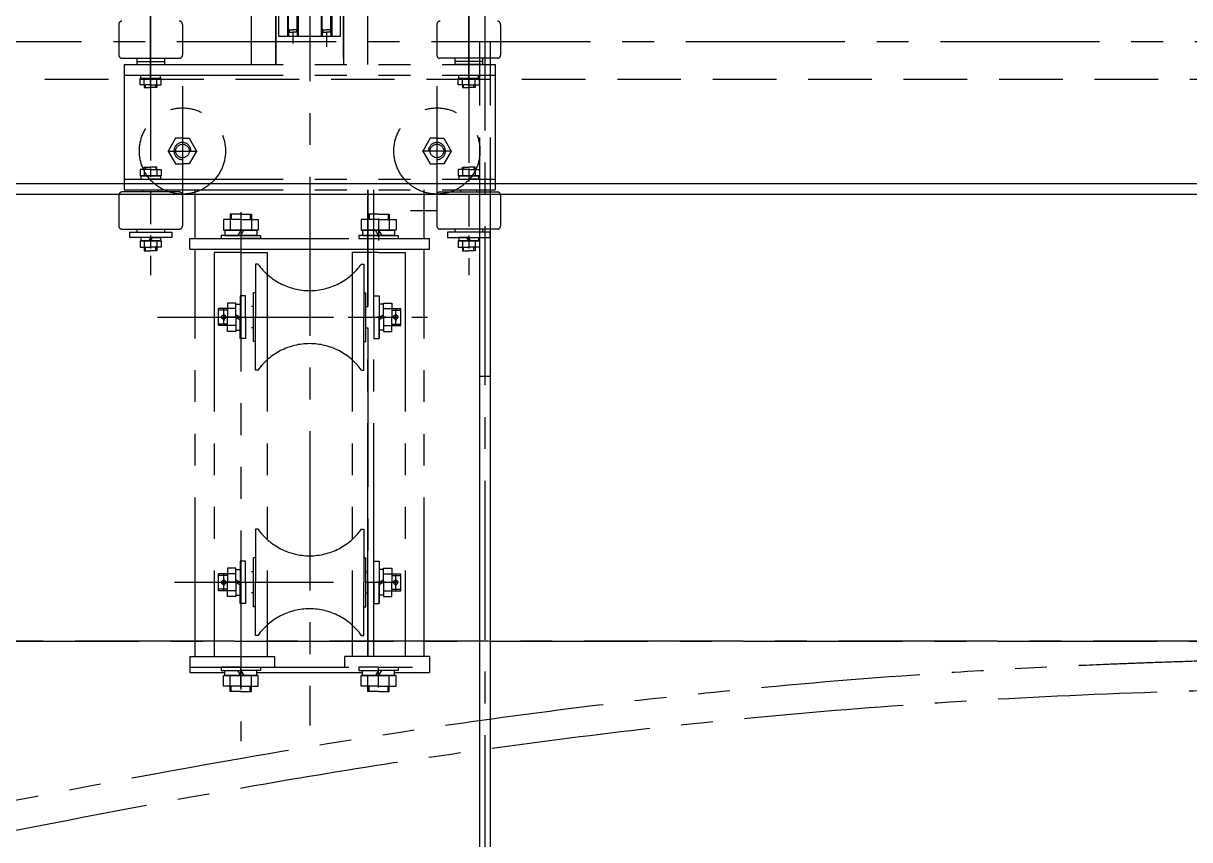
# Model space of a CAD drawing. Header units: millimetres. Extents: x 0 to 10092, y -1 to 7128.
# Drawn here: x 3786 to 4886, y 1614 to 2384 of the extents above; entities that cross this region are included whole.
import ezdxf

# ---------------------------------------------------------------- set-up
doc = ezdxf.new("R2010")
doc.units = ezdxf.units.MM
doc.header["$LTSCALE"] = 120
for name, pattern in [('F', [0.75, 0.5, -0.25]), ('G', [2, 1.25, -0.25, 0.25, -0.25]), ('K', [2.5, 1.25, -0.25, 0.25, -0.25, 0.25, -0.25])]:
    doc.linetypes.add(name, pattern=pattern)
for name, color, linetype in [('01', 7, 'Continuous'), ('04', 2, 'F'), ('05', 4, 'G'), ('07', 6, 'K')]:
    doc.layers.add(name, color=color, linetype=linetype)

# ---------------------------------------------------------------- blocks, each defined once
blk = doc.blocks.new('L')
at = {"layer": '04', "color": 2, "linetype": 'F'}
for p, q in [((14463.5, 1123.5), (14463.5, 1081.9)), ((14489.7, 1123.1), (14500.8, 1123.1)), ((14489.7, 1123.1), (14489.7, 1120.1)), ((14495.3, 1125), (14495.3, 1080.2)), ((14500.8, 1123.1), (14500.8, 1120.1)), ((14521.5, 1123.1), (14521.5, 1120.1)), ((14532.6, 1123.1), (14521.5, 1123.1)), ((14527, 1125), (14527, 1080.2)), ((14532.6, 1123.1), (14532.6, 1120.1)), ((14553.2, 1123.1), (14553.2, 1120.1)), ((14553.2, 1123.1), (14564.3, 1123.1)), ((14558.8, 1123.5), (14558.8, 1081.9)), ((14564.3, 1123.1), (14564.3, 1120.1)), ((14596.1, 1123.1), (14585, 1123.1)), ((14585, 1123.1), (14585, 1120.1)), ((14590.5, 1123.5), (14590.5, 1081.9)), ((14590.5, 1123.5), (14590.5, 1081.9)), ((14596.1, 1123.1), (14596.1, 1120.1)), ((14616.7, 1123.1), (14616.7, 1120.1)), ((14616.7, 1123.1), (14627.8, 1123.1)), ((14622.3, 1125), (14622.3, 1080.2)), ((14627.8, 1123.1), (14627.8, 1120.1)), ((14648.5, 1123.1), (14659.6, 1123.1)), ((14648.5, 1123.1), (14648.5, 1120.1)), ((14654, 1125), (14654, 1080.2)), ((14659.6, 1123.1), (14659.6, 1120.1)), ((14685.8, 1126.1), (14676.9, 1126.1)), ((14676.9, 1126.1), (14676.9, 1120.1)), ((14681.4, 1126.1), (14681.4, 1120.1)), ((14685.8, 1130.8), (14685.8, 1030.2)), ((14685.8, 1126.1), (14694.7, 1126.1)), ((14685.8, 1125), (14685.8, 1080.2)), ((14690.2, 1126.1), (14690.2, 1120.1)), ((14694.7, 1126.1), (14694.7, 1120.1)), ((14717.5, 1126.1), (14708.6, 1126.1)), ((14708.6, 1126.1), (14708.6, 1120.1)), ((14713.1, 1126.1), (14713.1, 1120.1)), ((14717.5, 1130.8), (14717.5, 1027.2)), ((14717.5, 1126.1), (14726.4, 1126.1)), ((14717.5, 1123.5), (14717.5, 1081.9)), ((14717.5, 1123.5), (14717.5, 1081.9)), ((14721.9, 1126.1), (14721.9, 1120.1)), ((14726.4, 1126.1), (14726.4, 1120.1)), ((14743.7, 1123.1), (14743.7, 1120.1)), ((14743.7, 1123.1), (14754.8, 1123.1)), ((14749.3, 1125), (14749.3, 1080.2)), ((14754.8, 1123.1), (14754.8, 1120.1)), ((14786.6, 1123.1), (14775.5, 1123.1)), ((14775.5, 1123.1), (14775.5, 1120.1)), ((14781, 1125), (14781, 1080.2)), ((14786.6, 1123.1), (14786.6, 1120.1)), ((14807.2, 1123.1), (14818.3, 1123.1)), ((14807.2, 1123.1), (14807.2, 1120.1)), ((14812.8, 1123.5), (14812.8, 1081.9)), ((14818.3, 1123.1), (14818.3, 1120.1)), ((14850.1, 1123.1), (14839, 1123.1)), ((14839, 1123.1), (14839, 1120.1)), ((14844.5, 1123.5), (14844.5, 1081.9)), ((14844.5, 1123.5), (14844.5, 1081.9)), ((14850.1, 1123.1), (14850.1, 1120.1)), ((14870.7, 1123.1), (14881.8, 1123.1)), ((14870.7, 1123.1), (14870.7, 1120.1)), ((14876.3, 1125), (14876.3, 1080.2)), ((14881.8, 1123.1), (14881.8, 1120.1)), ((14902.5, 1123.1), (14902.5, 1120.1)), ((14913.6, 1123.1), (14902.5, 1123.1)), ((14908, 1125), (14908, 1080.2)), ((14913.6, 1123.1), (14913.6, 1120.1)), ((14939.8, 1123.5), (14939.8, 1081.9)), ((14449.2, 1116.3), (14509.6, 1116.3)), ((14449.2, 1116.3), (14449.2, 1112)), ((14449.2, 1112), (14509.6, 1112)), ((14455.5, 1112), (14455.5, 1110)), ((14471.5, 1112), (14471.5, 1110)), ((14481.1, 1119.1), (14482.1, 1120.1)), ((14481.1, 1119.1), (14481.1, 1116.3)), ((14481.1, 1119.1), (14541.1, 1119.1)), ((14481.1, 1116.3), (14541.1, 1116.3)), ((14482.1, 1120.1), (14540.1, 1120.1)), ((14487.2, 1112), (14487.2, 1110)), ((14503.3, 1112), (14503.3, 1110)), ((14509.6, 1116.3), (14509.6, 1112)), ((14512.7, 1116.3), (14512.7, 1112)), ((14512.7, 1116.3), (14573.1, 1116.3)), ((14512.7, 1112), (14573.1, 1112)), ((14519, 1112), (14519, 1110)), ((14535, 1112), (14535, 1110)), ((14541.1, 1119.1), (14540.1, 1120.1)), ((14541.1, 1119.1), (14541.1, 1116.3)), ((14544.6, 1119.1), (14545.6, 1120.1)), ((14544.6, 1119.1), (14604.6, 1119.1)), ((14544.6, 1119.1), (14544.6, 1116.3)), ((14544.6, 1116.3), (14604.6, 1116.3)), ((14545.6, 1120.1), (14603.6, 1120.1)), ((14550.7, 1112), (14550.7, 1110)), ((14566.8, 1112), (14566.8, 1110)), ((14573.1, 1116.3), (14573.1, 1112)), ((14576.2, 1116.3), (14636.6, 1116.3)), ((14576.2, 1116.3), (14576.2, 1112)), ((14576.2, 1112), (14636.6, 1112)), ((14582.5, 1112), (14582.5, 1110)), ((14598.5, 1112), (14598.5, 1110)), ((14604.6, 1119.1), (14603.6, 1120.1)), ((14604.6, 1119.1), (14604.6, 1116.3)), ((14608.1, 1119.1), (14609.1, 1120.1)), ((14608.1, 1119.1), (14668.1, 1119.1)), ((14608.1, 1119.1), (14608.1, 1116.3)), ((14608.1, 1116.3), (14668.1, 1116.3)), ((14609.1, 1120.1), (14667.1, 1120.1)), ((14614.2, 1112), (14614.2, 1110)), ((14630.3, 1112), (14630.3, 1110)), ((14636.6, 1116.3), (14636.6, 1112)), ((14639.7, 1116.3), (14700.1, 1116.3)), ((14639.7, 1116.3), (14639.7, 1112)), ((14639.7, 1112), (14700.1, 1112)), ((14646, 1112), (14646, 1110)), ((14662, 1112), (14662, 1110)), ((14668.1, 1119.1), (14667.1, 1120.1)), ((14668.1, 1119.1), (14668.1, 1116.3)), ((14671.6, 1119.1), (14672.6, 1120.1)), ((14671.6, 1119.1), (14731.6, 1119.1)), ((14671.6, 1119.1), (14671.6, 1116.3)), ((14671.6, 1116.3), (14731.6, 1116.3)), ((14672.6, 1120.1), (14730.6, 1120.1)), ((14676.9, 1120.1), (14685.8, 1120.1)), ((14677.7, 1112), (14677.7, 1110)), ((14680.3, 1120.1), (14680.3, 1078.6)), ((14694.7, 1120.1), (14685.8, 1120.1)), ((14691.3, 1120.1), (14691.3, 1078.6)), ((14693.8, 1112), (14693.8, 1110)), ((14700.1, 1116.3), (14700.1, 1112)), ((14703.2, 1116.3), (14763.6, 1116.3)), ((14703.2, 1116.3), (14703.2, 1112)), ((14703.2, 1112), (14763.6, 1112)), ((14708.6, 1120.1), (14717.5, 1120.1)), ((14709.5, 1112), (14709.5, 1110)), ((14712, 1120.1), (14712, 1078.6)), ((14726.4, 1120.1), (14717.5, 1120.1)), ((14723, 1120.1), (14723, 1078.6)), ((14725.5, 1112), (14725.5, 1110)), ((14731.6, 1119.1), (14730.6, 1120.1)), ((14731.6, 1119.1), (14731.6, 1116.3)), ((14735.1, 1119.1), (14736.1, 1120.1)), ((14735.1, 1119.1), (14795.1, 1119.1)), ((14735.1, 1119.1), (14735.1, 1116.3)), ((14735.1, 1116.3), (14795.1, 1116.3)), ((14736.1, 1120.1), (14794.1, 1120.1)), ((14741.2, 1112), (14741.2, 1110)), ((14757.3, 1112), (14757.3, 1110)), ((14763.6, 1116.3), (14763.6, 1112)), ((14766.7, 1116.3), (14827.1, 1116.3)), ((14766.7, 1116.3), (14766.7, 1112)), ((14766.7, 1112), (14827.1, 1112)), ((14773, 1112), (14773, 1110)), ((14789, 1112), (14789, 1110)), ((14795.1, 1119.1), (14794.1, 1120.1)), ((14795.1, 1119.1), (14795.1, 1116.3)), ((14798.6, 1119.1), (14799.6, 1120.1)), ((14798.6, 1119.1), (14858.6, 1119.1)), ((14798.6, 1119.1), (14798.6, 1116.3)), ((14798.6, 1116.3), (14858.6, 1116.3)), ((14799.6, 1120.1), (14857.6, 1120.1)), ((14804.7, 1112), (14804.7, 1110)), ((14820.8, 1112), (14820.8, 1110)), ((14827.1, 1116.3), (14827.1, 1112)), ((14830.2, 1116.3), (14890.6, 1116.3)), ((14830.2, 1116.3), (14830.2, 1112)), ((14830.2, 1112), (14890.6, 1112)), ((14836.5, 1112), (14836.5, 1110)), ((14852.5, 1112), (14852.5, 1110)), ((14858.6, 1119.1), (14857.6, 1120.1)), ((14858.6, 1119.1), (14858.6, 1116.3)), ((14862.1, 1119.1), (14863.1, 1120.1)), ((14862.1, 1119.1), (14922.1, 1119.1)), ((14862.1, 1119.1), (14862.1, 1116.3)), ((14862.1, 1116.3), (14922.1, 1116.3)), ((14863.1, 1120.1), (14921.1, 1120.1)), ((14868.2, 1112), (14868.2, 1110)), ((14884.3, 1112), (14884.3, 1110)), ((14890.6, 1116.3), (14890.6, 1112)), ((14893.7, 1116.3), (14954.1, 1116.3)), ((14893.7, 1116.3), (14893.7, 1112)), ((14893.7, 1112), (14954.1, 1112)), ((14900, 1112), (14900, 1110)), ((14916, 1112), (14916, 1110)), ((14922.1, 1119.1), (14921.1, 1120.1)), ((14922.1, 1119.1), (14922.1, 1116.3)), ((14931.7, 1112), (14931.7, 1110)), ((14947.8, 1112), (14947.8, 1110)), ((14954.1, 1116.3), (14954.1, 1112)), ((14454, 1110), (14454, 1095.1)), ((14473, 1110), (14454, 1110)), ((14473, 1110), (14473, 1095.1)), ((14485.7, 1110), (14504.8, 1110)), ((14485.7, 1110), (14485.7, 1095.1)), ((14504.8, 1110), (14504.8, 1095.1)), ((14536.5, 1110), (14517.5, 1110)), ((14517.5, 1110), (14517.5, 1095.1)), ((14536.5, 1110), (14536.5, 1095.1)), ((14549.2, 1110), (14549.2, 1095.1)), ((14549.2, 1110), (14568.3, 1110)), ((14568.3, 1110), (14568.3, 1095.1)), ((14600, 1110), (14581, 1110)), ((14581, 1110), (14581, 1095.1)), ((14600, 1110), (14600, 1095.1)), ((14612.7, 1110), (14612.7, 1095.1)), ((14612.7, 1110), (14631.8, 1110)), ((14631.8, 1110), (14631.8, 1095.1)), ((14644.5, 1110), (14644.5, 1095.1)), ((14663.5, 1110), (14644.5, 1110)), ((14663.5, 1110), (14663.5, 1095.1)), ((14676.2, 1110), (14695.3, 1110)), ((14676.2, 1110), (14676.2, 1095.1)), ((14695.3, 1110), (14695.3, 1095.1)), ((14727, 1110), (14708, 1110)), ((14708, 1110), (14708, 1095.1)), ((14727, 1110), (14727, 1095.1)), ((14739.7, 1110), (14739.7, 1095.1)), ((14739.7, 1110), (14758.8, 1110)), ((14758.8, 1110), (14758.8, 1095.1)), ((14771.5, 1110), (14771.5, 1095.1)), ((14790.5, 1110), (14771.5, 1110)), ((14790.5, 1110), (14790.5, 1095.1)), ((14803.2, 1110), (14822.3, 1110)), ((14803.2, 1110), (14803.2, 1095.1)), ((14822.3, 1110), (14822.3, 1095.1)), ((14835, 1110), (14835, 1095.1)), ((14854, 1110), (14835, 1110)), ((14854, 1110), (14854, 1095.1)), ((14866.7, 1110), (14866.7, 1095.1)), ((14866.7, 1110), (14885.8, 1110)), ((14885.8, 1110), (14885.8, 1095.1)), ((14898.5, 1110), (14898.5, 1095.1)), ((14917.5, 1110), (14898.5, 1110)), ((14917.5, 1110), (14917.5, 1095.1)), ((14930.2, 1110), (14930.2, 1095.1)), ((14930.2, 1110), (14949.3, 1110)), ((14949.3, 1110), (14949.3, 1095.1)), ((14449.2, 1093.1), (14509.6, 1093.1)), ((14449.2, 1093.1), (14449.2, 1088.8)), ((14473, 1095.1), (14454, 1095.1)), ((14455.5, 1095.1), (14455.5, 1093.1)), ((14471.5, 1095.1), (14471.5, 1093.1)), ((14485.7, 1095.1), (14504.8, 1095.1)), ((14487.2, 1095.1), (14487.2, 1093.1)), ((14503.3, 1095.1), (14503.3, 1093.1)), ((14509.6, 1093.1), (14509.6, 1088.8)), ((14512.7, 1093.1), (14573.1, 1093.1)), ((14512.7, 1093.1), (14512.7, 1088.8)), ((14536.5, 1095.1), (14517.5, 1095.1)), ((14519, 1095.1), (14519, 1093.1)), ((14535, 1095.1), (14535, 1093.1)), ((14549.2, 1095.1), (14568.3, 1095.1)), ((14550.7, 1095.1), (14550.7, 1093.1)), ((14566.8, 1095.1), (14566.8, 1093.1)), ((14573.1, 1093.1), (14573.1, 1088.8)), ((14576.2, 1093.1), (14636.6, 1093.1)), ((14576.2, 1093.1), (14576.2, 1088.8)), ((14600, 1095.1), (14581, 1095.1)), ((14582.5, 1095.1), (14582.5, 1093.1)), ((14598.5, 1095.1), (14598.5, 1093.1)), ((14612.7, 1095.1), (14631.8, 1095.1)), ((14614.2, 1095.1), (14614.2, 1093.1)), ((14630.3, 1095.1), (14630.3, 1093.1)), ((14636.6, 1093.1), (14636.6, 1088.8)), ((14639.7, 1093.1), (14700.1, 1093.1)), ((14639.7, 1093.1), (14639.7, 1088.8)), ((14663.5, 1095.1), (14644.5, 1095.1)), ((14646, 1095.1), (14646, 1093.1)), ((14662, 1095.1), (14662, 1093.1)), ((14676.2, 1095.1), (14695.3, 1095.1)), ((14677.7, 1095.1), (14677.7, 1093.1)), ((14693.8, 1095.1), (14693.8, 1093.1)), ((14700.1, 1093.1), (14700.1, 1088.8)), ((14703.2, 1093.1), (14763.6, 1093.1)), ((14703.2, 1093.1), (14703.2, 1088.8)), ((14727, 1095.1), (14708, 1095.1)), ((14709.5, 1095.1), (14709.5, 1093.1)), ((14725.5, 1095.1), (14725.5, 1093.1)), ((14739.7, 1095.1), (14758.8, 1095.1)), ((14741.2, 1095.1), (14741.2, 1093.1)), ((14757.3, 1095.1), (14757.3, 1093.1)), ((14763.6, 1093.1), (14763.6, 1088.8)), ((14766.7, 1093.1), (14827.1, 1093.1)), ((14766.7, 1093.1), (14766.7, 1088.8)), ((14790.5, 1095.1), (14771.5, 1095.1)), ((14773, 1095.1), (14773, 1093.1)), ((14789, 1095.1), (14789, 1093.1)), ((14803.2, 1095.1), (14822.3, 1095.1)), ((14804.7, 1095.1), (14804.7, 1093.1)), ((14820.8, 1095.1), (14820.8, 1093.1)), ((14827.1, 1093.1), (14827.1, 1088.8)), ((14830.2, 1093.1), (14890.6, 1093.1)), ((14830.2, 1093.1), (14830.2, 1088.8)), ((14854, 1095.1), (14835, 1095.1)), ((14836.5, 1095.1), (14836.5, 1093.1)), ((14852.5, 1095.1), (14852.5, 1093.1)), ((14866.7, 1095.1), (14885.8, 1095.1)), ((14868.2, 1095.1), (14868.2, 1093.1)), ((14884.3, 1095.1), (14884.3, 1093.1)), ((14890.6, 1093.1), (14890.6, 1088.8)), ((14893.7, 1093.1), (14954.1, 1093.1)), ((14893.7, 1093.1), (14893.7, 1088.8)), ((14917.5, 1095.1), (14898.5, 1095.1)), ((14900, 1095.1), (14900, 1093.1)), ((14916, 1095.1), (14916, 1093.1)), ((14930.2, 1095.1), (14949.3, 1095.1)), ((14931.7, 1095.1), (14931.7, 1093.1)), ((14947.8, 1095.1), (14947.8, 1093.1)), ((14954.1, 1093.1), (14954.1, 1088.8)), ((14449.2, 1088.8), (14509.6, 1088.8)), ((14481.1, 1086.1), (14481.1, 1088.8)), ((14482.1, 1085.1), (14481.1, 1086.1)), ((14481.1, 1086.1), (14541.1, 1086.1)), ((14482.1, 1085.1), (14540.1, 1085.1)), ((14489.7, 1082.1), (14489.7, 1085.1)), ((14489.7, 1082.1), (14500.8, 1082.1)), ((14500.8, 1082.1), (14500.8, 1085.1)), ((14509.6, 1088.8), (14512.7, 1088.8)), ((14512.7, 1088.8), (14573.1, 1088.8)), ((14521.5, 1082.1), (14521.5, 1085.1)), ((14532.6, 1082.1), (14521.5, 1082.1)), ((14532.6, 1082.1), (14532.6, 1085.1)), ((14540.1, 1085.1), (14541.1, 1086.1)), ((14541.1, 1086.1), (14541.1, 1088.8)), ((14544.6, 1086.1), (14544.6, 1088.8)), ((14544.6, 1086.1), (14604.6, 1086.1)), ((14545.6, 1085.1), (14544.6, 1086.1)), ((14545.6, 1085.1), (14603.6, 1085.1)), ((14553.2, 1082.1), (14553.2, 1085.1)), ((14553.2, 1082.1), (14564.3, 1082.1)), ((14564.3, 1082.1), (14564.3, 1085.1)), ((14573.1, 1088.8), (14576.2, 1088.8)), ((14576.2, 1088.8), (14636.6, 1088.8)), ((14585, 1082.1), (14585, 1085.1)), ((14596.1, 1082.1), (14585, 1082.1)), ((14596.1, 1082.1), (14596.1, 1085.1)), ((14603.6, 1085.1), (14604.6, 1086.1)), ((14604.6, 1086.1), (14604.6, 1088.8)), ((14608.1, 1086.1), (14608.1, 1088.8)), ((14608.1, 1086.1), (14668.1, 1086.1)), ((14609.1, 1085.1), (14608.1, 1086.1)), ((14609.1, 1085.1), (14667.1, 1085.1)), ((14616.7, 1082.1), (14616.7, 1085.1)), ((14616.7, 1082.1), (14627.8, 1082.1)), ((14627.8, 1082.1), (14627.8, 1085.1)), ((14636.6, 1088.8), (14639.7, 1088.8)), ((14639.7, 1088.8), (14700.1, 1088.8)), ((14648.5, 1082.1), (14648.5, 1085.1)), ((14648.5, 1082.1), (14659.6, 1082.1)), ((14659.6, 1082.1), (14659.6, 1085.1)), ((14667.1, 1085.1), (14668.1, 1086.1)), ((14668.1, 1086.1), (14668.1, 1088.8)), ((14671.6, 1086.1), (14671.6, 1088.8)), ((14671.6, 1086.1), (14731.6, 1086.1)), ((14672.6, 1085.1), (14671.6, 1086.1)), ((14672.6, 1085.1), (14730.6, 1085.1)), ((14672.6, 1037.1), (14672.6, 1085.1)), ((14678.8, 1085.1), (14678.8, 1075.1)), ((14680.3, 1078.6), (14685.8, 1078.6)), ((14680.3, 1078.6), (14680.8, 1078.1)), ((14680.8, 1078.1), (14680.8, 1043)), ((14680.8, 1078.1), (14685.8, 1078.1)), ((14681.8, 1043), (14681.8, 1078.1)), ((14691.3, 1078.6), (14685.8, 1078.6)), ((14690.8, 1078.1), (14685.8, 1078.1)), ((14689.8, 1043), (14689.8, 1078.1)), ((14691.3, 1078.6), (14690.8, 1078.1)), ((14690.8, 1078.1), (14690.8, 1043)), ((14692.8, 1085.1), (14692.8, 1075.1)), ((14700.1, 1088.8), (14703.2, 1088.8)), ((14703.2, 1088.8), (14763.6, 1088.8)), ((14710.5, 1085.1), (14710.5, 1075.1)), ((14712, 1078.6), (14717.5, 1078.6)), ((14712, 1078.6), (14712.5, 1078.1)), ((14712.5, 1078.1), (14712.5, 1043)), ((14712.5, 1078.1), (14717.5, 1078.1)), ((14713.5, 1043), (14713.5, 1078.1)), ((14723, 1078.6), (14717.5, 1078.6)), ((14722.5, 1078.1), (14717.5, 1078.1)), ((14721.5, 1043), (14721.5, 1078.1)), ((14723, 1078.6), (14722.5, 1078.1)), ((14722.5, 1078.1), (14722.5, 1043)), ((14724.5, 1085.1), (14724.5, 1075.1)), ((14730.6, 1085.1), (14731.6, 1086.1)), ((14730.6, 1037.1), (14730.6, 1085.1)), ((14731.6, 1086.1), (14731.6, 1088.8)), ((14735.1, 1086.1), (14735.1, 1088.8)), ((14735.1, 1086.1), (14795.1, 1086.1)), ((14736.1, 1085.1), (14735.1, 1086.1)), ((14736.1, 1085.1), (14794.1, 1085.1)), ((14743.7, 1082.1), (14743.7, 1085.1)), ((14743.7, 1082.1), (14754.8, 1082.1)), ((14754.8, 1082.1), (14754.8, 1085.1)), ((14763.6, 1088.8), (14766.7, 1088.8)), ((14766.7, 1088.8), (14827.1, 1088.8)), ((14775.5, 1082.1), (14775.5, 1085.1)), ((14786.6, 1082.1), (14775.5, 1082.1)), ((14786.6, 1082.1), (14786.6, 1085.1)), ((14794.1, 1085.1), (14795.1, 1086.1)), ((14795.1, 1086.1), (14795.1, 1088.8)), ((14798.6, 1086.1), (14798.6, 1088.8)), ((14798.6, 1086.1), (14858.6, 1086.1)), ((14799.6, 1085.1), (14798.6, 1086.1)), ((14799.6, 1085.1), (14857.6, 1085.1)), ((14807.2, 1082.1), (14807.2, 1085.1)), ((14807.2, 1082.1), (14818.3, 1082.1)), ((14818.3, 1082.1), (14818.3, 1085.1)), ((14827.1, 1088.8), (14830.2, 1088.8)), ((14830.2, 1088.8), (14890.6, 1088.8)), ((14839, 1082.1), (14839, 1085.1)), ((14850.1, 1082.1), (14839, 1082.1)), ((14850.1, 1082.1), (14850.1, 1085.1)), ((14857.6, 1085.1), (14858.6, 1086.1)), ((14858.6, 1086.1), (14858.6, 1088.8)), ((14862.1, 1086.1), (14862.1, 1088.8)), ((14862.1, 1086.1), (14922.1, 1086.1)), ((14863.1, 1085.1), (14862.1, 1086.1)), ((14863.1, 1085.1), (14921.1, 1085.1)), ((14870.7, 1082.1), (14870.7, 1085.1)), ((14870.7, 1082.1), (14881.8, 1082.1)), ((14881.8, 1082.1), (14881.8, 1085.1)), ((14890.6, 1088.8), (14893.7, 1088.8)), ((14893.7, 1088.8), (14954.1, 1088.8)), ((14902.5, 1082.1), (14902.5, 1085.1)), ((14913.6, 1082.1), (14902.5, 1082.1)), ((14913.6, 1082.1), (14913.6, 1085.1)), ((14921.1, 1085.1), (14922.1, 1086.1)), ((14922.1, 1086.1), (14922.1, 1088.8)), ((14678.8, 1075.1), (14680.8, 1075.1)), ((14690.8, 1075.1), (14692.8, 1075.1)), ((14710.5, 1075.1), (14712.5, 1075.1)), ((14722.5, 1075.1), (14724.5, 1075.1)), ((14672.6, 1037.1), (14730.6, 1037.1)), ((14680.8, 1044.1), (14680.8, 1037.1)), ((14680.8, 1043), (14685.8, 1043)), ((14681.8, 1044.1), (14681.8, 1037.1)), ((14682.3, 1043), (14682.3, 1041)), ((14682.3, 1041), (14685.8, 1041)), ((14690.8, 1043), (14685.8, 1043)), ((14689.3, 1041), (14685.8, 1041)), ((14689.3, 1043), (14689.3, 1041)), ((14689.8, 1044.1), (14689.8, 1037.1)), ((14690.8, 1044.1), (14690.8, 1037.1)), ((14712.5, 1044.1), (14712.5, 1037.1)), ((14712.5, 1043), (14717.5, 1043)), ((14713.5, 1044.1), (14713.5, 1037.1)), ((14714, 1043), (14714, 1041)), ((14714, 1041), (14717.5, 1041)), ((14722.5, 1043), (14717.5, 1043)), ((14721, 1041), (14717.5, 1041)), ((14721, 1043), (14721, 1041)), ((14721.5, 1044.1), (14721.5, 1037.1)), ((14722.5, 1044.1), (14722.5, 1037.1))]:
    blk.add_line(p, q, dxfattribs=at)
for centre, start, end in [((14495.3, 1140.1), 251.8138, 287.9996), ((14527, 1140.1), 252.0004, 288.1862), ((14558.8, 1140.1), 251.8138, 287.9996), ((14590.5, 1140.1), 252.0004, 288.1862), ((14622.3, 1140.1), 251.8138, 287.9996), ((14654.1, 1140.1), 251.8138, 287.9996), ((14749.3, 1140.1), 251.8138, 287.9996), ((14781, 1140.1), 252.0004, 288.1862), ((14812.8, 1140.1), 251.8138, 287.9996), ((14844.5, 1140.1), 252.0004, 288.1862), ((14876.3, 1140.1), 251.8138, 287.9996), ((14908, 1140.1), 252.0004, 288.1862), ((14495.3, 1065.1), 72.0004, 108.1862), ((14527, 1065.1), 71.8138, 107.9996), ((14558.8, 1065.1), 72.0004, 108.1862), ((14590.5, 1065.1), 71.8138, 107.9996), ((14622.3, 1065.1), 72.0004, 108.1862), ((14654.1, 1065.1), 72.0004, 108.1862), ((14749.3, 1065.1), 72.0004, 108.1862), ((14781, 1065.1), 71.8138, 107.9996), ((14812.8, 1065.1), 72.0004, 108.1862), ((14844.5, 1065.1), 71.8138, 107.9996), ((14876.3, 1065.1), 72.0004, 108.1862), ((14908, 1065.1), 71.8138, 107.9996)]:
    blk.add_arc(centre, 17.9, start, end, dxfattribs=at)
blk = doc.blocks.new('GTDFTSDF')
at = {"layer": '05', "color": 4, "linetype": 'G'}
blk.add_line((4083.6, 4666.2), (4083.6, 3908.8), dxfattribs=at)
at = {"layer": '07', "color": 6, "linetype": 'K'}
for p, q in [((3933.6, 4521.7), (3933.6, 4626.3)), ((4233.6, 4521.7), (4233.6, 4626.3)), ((3933.6, 4591.5), (3933.6, 4333.2)), ((4233.6, 4589.3), (4233.6, 4333.2)), ((4028.6, 4531.8), (4028.6, 4577.8)), ((4051.6, 4531.8), (4051.6, 4577.8)), ((4051.6, 4577.8), (4051.6, 4531.8)), ((4115.6, 4537.8), (4115.6, 4577.8)), ((4115.6, 4577.8), (4115.6, 4531.8)), ((4138.6, 4531.8), (4138.6, 4577.8)), ((3903.6, 4569.8), (3903.6, 4540.8)), ((3963.6, 4569.8), (3963.6, 4540.8)), ((4203.6, 4569.8), (4203.6, 4540.8)), ((4263.6, 4569.8), (4263.6, 4540.8)), ((3906.6, 4537.8), (3933.6, 4537.8)), ((3908.6, 4531.8), (3908.6, 4413.8)), ((3908.6, 4531.8), (4258.6, 4531.8)), ((3920.6, 4537.8), (3920.6, 4534.8)), ((3920.6, 4534.8), (3920.6, 4531.8)), ((3920.6, 4534.8), (3933.6, 4534.8)), ((3920.6, 4531.8), (3946.6, 4531.8)), ((3933.6, 4537.8), (3960.6, 4537.8)), ((3933.6, 4534.8), (3946.6, 4534.8)), ((3946.6, 4537.8), (3946.6, 4534.8)), ((3946.6, 4534.8), (3946.6, 4531.8)), ((4233.6, 4537.8), (4206.6, 4537.8)), ((4220.6, 4537.8), (4220.6, 4534.8)), ((4233.6, 4534.8), (4220.6, 4534.8)), ((4220.6, 4534.8), (4220.6, 4531.8)), ((4246.6, 4531.8), (4220.6, 4531.8)), ((4260.6, 4537.8), (4233.6, 4537.8)), ((4246.6, 4534.8), (4233.6, 4534.8)), ((4246.6, 4537.8), (4246.6, 4534.8)), ((4246.6, 4534.8), (4246.6, 4531.8)), ((4258.6, 4531.8), (4258.6, 4413.8)), ((3908.6, 4521.8), (4258.6, 4521.8)), ((3924.4, 4518.7), (3924.4, 4521.8)), ((3933.6, 4516.6), (3933.6, 4523.9)), ((3933.6, 4523.8), (3933.6, 4517)), ((3942.8, 4518.7), (3942.8, 4521.8)), ((4224.4, 4518.7), (4224.4, 4521.8)), ((4233.6, 4516.6), (4233.6, 4523.9)), ((4233.6, 4523.8), (4233.6, 4517)), ((4242.8, 4518.7), (4242.8, 4521.8)), ((3923.6, 4518.7), (3933.6, 4518.7)), ((3923.6, 4512.7), (3923.6, 4518.7)), ((3933.6, 4512.7), (3923.6, 4512.7)), ((3933.6, 4518.7), (3924.4, 4518.7)), ((3927.6, 4512.7), (3927.6, 4518.7)), ((3927.6, 4512.7), (3927.6, 4510.2)), ((3927.6, 4510.2), (3933.6, 4510.2)), ((3928.8, 4510.2), (3928.8, 4512.7)), ((3933.6, 4511.6), (3933.6, 4519.7)), ((3943.6, 4518.7), (3933.6, 4518.7)), ((3933.6, 4518.7), (3942.8, 4518.7)), ((3933.6, 4512.7), (3943.6, 4512.7)), ((3939.6, 4510.2), (3933.6, 4510.2)), ((3938.4, 4510.2), (3938.4, 4512.7)), ((3939.6, 4512.7), (3939.6, 4518.7)), ((3939.6, 4512.7), (3939.6, 4510.2)), ((3943.6, 4512.7), (3943.6, 4518.7)), ((3963.6, 4511.6), (3963.6, 4397)), ((4203.6, 4511.6), (4203.6, 4397)), ((4223.6, 4518.7), (4233.6, 4518.7)), ((4223.6, 4512.7), (4223.6, 4518.7)), ((4233.6, 4512.7), (4223.6, 4512.7)), ((4233.6, 4518.7), (4224.4, 4518.7)), ((4227.6, 4512.7), (4227.6, 4518.7)), ((4227.6, 4512.7), (4227.6, 4510.2)), ((4227.6, 4510.2), (4233.6, 4510.2)), ((4228.8, 4510.2), (4228.8, 4512.7)), ((4233.6, 4511.6), (4233.6, 4519.7)), ((4243.6, 4518.7), (4233.6, 4518.7)), ((4233.6, 4518.7), (4242.8, 4518.7)), ((4233.6, 4512.7), (4243.6, 4512.7)), ((4239.6, 4510.2), (4233.6, 4510.2)), ((4238.4, 4510.2), (4238.4, 4512.7)), ((4239.6, 4512.7), (4239.6, 4518.7)), ((4239.6, 4512.7), (4239.6, 4510.2)), ((4243.6, 4512.7), (4243.6, 4518.7)), ((3957.2, 4462.4), (3950.3, 4450.4)), ((3963.6, 4462.4), (3957.2, 4462.4)), ((3963.6, 4463), (3963.6, 4437.6)), ((3963.6, 4462.4), (3970.1, 4462.4)), ((3970.1, 4462.4), (3977, 4450.4)), ((4197.2, 4462.4), (4190.3, 4450.4)), ((4203.6, 4462.4), (4197.2, 4462.4)), ((4203.6, 4463), (4203.6, 4437.6)), ((4203.6, 4462.4), (4210.1, 4462.4)), ((4210.1, 4462.4), (4217, 4450.4)), ((3949.7, 4450.4), (3977.5, 4450.4)), ((3950.3, 4450.4), (3957.2, 4438.4)), ((3977, 4450.4), (3970.1, 4438.4)), ((4217.5, 4450.4), (4189.7, 4450.4)), ((4190.3, 4450.4), (4197.2, 4438.4)), ((4217, 4450.4), (4210.1, 4438.4)), ((3933.6, 4432.9), (3923.6, 4432.9)), ((3923.6, 4432.9), (3923.6, 4426.9)), ((3927.6, 4432.9), (3927.6, 4435.3)), ((3927.6, 4435.3), (3933.6, 4435.3)), ((3927.6, 4432.9), (3927.6, 4426.9)), ((3928.8, 4435.3), (3928.8, 4432.9)), ((3939.6, 4435.3), (3933.6, 4435.3)), ((3933.6, 4433.9), (3933.6, 4425.8)), ((3933.6, 4432.9), (3943.6, 4432.9)), ((3938.4, 4435.3), (3938.4, 4432.9)), ((3939.6, 4432.9), (3939.6, 4435.3)), ((3939.6, 4432.9), (3939.6, 4426.9)), ((3943.6, 4432.9), (3943.6, 4426.9)), ((3957.2, 4438.4), (3963.6, 4438.4)), ((3970.1, 4438.4), (3963.6, 4438.4)), ((4197.2, 4438.4), (4203.6, 4438.4)), ((4210.1, 4438.4), (4203.6, 4438.4)), ((4233.6, 4432.9), (4223.6, 4432.9)), ((4223.6, 4432.9), (4223.6, 4426.9)), ((4227.6, 4432.9), (4227.6, 4435.3)), ((4227.6, 4435.3), (4233.6, 4435.3)), ((4227.6, 4432.9), (4227.6, 4426.9)), ((4228.8, 4435.3), (4228.8, 4432.9)), ((4239.6, 4435.3), (4233.6, 4435.3)), ((4233.6, 4433.9), (4233.6, 4425.8)), ((4233.6, 4432.9), (4243.6, 4432.9)), ((4238.4, 4435.3), (4238.4, 4432.9)), ((4239.6, 4432.9), (4239.6, 4435.3)), ((4239.6, 4432.9), (4239.6, 4426.9)), ((4243.6, 4432.9), (4243.6, 4426.9)), ((3908.6, 4423.8), (4258.6, 4423.8)), ((3923.6, 4426.9), (3933.6, 4426.9)), ((3924.4, 4426.9), (3924.4, 4423.8)), ((3933.6, 4426.9), (3924.4, 4426.9)), ((3924.4, 4423.8), (3933.6, 4423.8)), ((3943.6, 4426.9), (3933.6, 4426.9)), ((3933.6, 4426.9), (3942.8, 4426.9)), ((3942.8, 4423.8), (3933.6, 4423.8)), ((3942.8, 4426.9), (3942.8, 4423.8)), ((4223.6, 4426.9), (4233.6, 4426.9)), ((4224.4, 4426.9), (4224.4, 4423.8)), ((4233.6, 4426.9), (4224.4, 4426.9)), ((4224.4, 4423.8), (4233.6, 4423.8)), ((4233.6, 4429), (4233.6, 4421.7)), ((4243.6, 4426.9), (4233.6, 4426.9)), ((4233.6, 4426.9), (4242.8, 4426.9)), ((4242.8, 4423.8), (4233.6, 4423.8)), ((4242.8, 4426.9), (4242.8, 4423.8)), ((3933.6, 4411.8), (3906.6, 4411.8)), ((3908.6, 4413.8), (4258.6, 4413.8)), ((3926.1, 4411.8), (3926.1, 4413.8)), ((3960.6, 4411.8), (3933.6, 4411.8)), ((3941.1, 4411.8), (3941.1, 4413.8)), ((3975.6, 4408.8), (3975.6, 4413.8)), ((4138.6, 4413.8), (4138.6, 4303.8)), ((4138.6, 4408.8), (4138.6, 4413.8)), ((4144.1, 4408.8), (4144.1, 4413.8)), ((4191.6, 4408.8), (4191.6, 4413.8)), ((4206.6, 4411.8), (4233.6, 4411.8)), ((4226.1, 4411.8), (4226.1, 4413.8)), ((4233.6, 4411.8), (4260.6, 4411.8)), ((4241.1, 4411.8), (4241.1, 4413.8)), ((3903.6, 4408.8), (3903.6, 4379.8)), ((3963.6, 4408.8), (3963.6, 4379.8)), ((3975.6, 4367.8), (3975.6, 4408.8)), ((4138.6, 4303.8), (4138.6, 4408.8)), ((4144.1, 4303.8), (4144.1, 4408.8)), ((4191.6, 4367.8), (4191.6, 4408.8)), ((4203.6, 4408.8), (4203.6, 4379.8)), ((4263.6, 4408.8), (4263.6, 4379.8)), ((4018.6, 4390.8), (4008.6, 4390.8)), ((4008.6, 4390.8), (4008.6, 4385.8)), ((4009.6, 4390.8), (4009.6, 4385.8)), ((4018.6, 4392.6), (4018.6, 3894.1)), ((4018.6, 4390.8), (4028.6, 4390.8)), ((4027.6, 4390.8), (4027.6, 4385.8)), ((4028.6, 4390.8), (4028.6, 4385.8)), ((4148.6, 4390.8), (4138.6, 4390.8)), ((4138.6, 4390.8), (4138.6, 4385.8)), ((4139.6, 4390.8), (4139.6, 4385.8)), ((4148.6, 4390.8), (4158.6, 4390.8)), ((4157.6, 4390.8), (4157.6, 4385.8)), ((4158.6, 4390.8), (4158.6, 4385.8)), ((4178.6, 4394.3), (4203.6, 4394.3)), ((4018.6, 4385.8), (4002.2, 4385.8)), ((4002.2, 4385.8), (4002.2, 4375.8)), ((4008.6, 4385.8), (4008.6, 4375.8)), ((4018.6, 4386.8), (4018.6, 4374.7)), ((4018.6, 4385.8), (4035.1, 4385.8)), ((4018.6, 4377.9), (4018.6, 4368.7)), ((4028.6, 4385.8), (4028.6, 4375.8)), ((4035.1, 4385.8), (4035.1, 4375.8)), ((4148.6, 4385.8), (4132.2, 4385.8)), ((4132.2, 4385.8), (4132.2, 4375.8)), ((4138.6, 4385.8), (4138.6, 4375.8)), ((4148.6, 4386.8), (4148.6, 4374.7)), ((4148.6, 4385.8), (4165.1, 4385.8)), ((4148.6, 4377.9), (4148.6, 4368.7)), ((4158.6, 4385.8), (4158.6, 4375.8)), ((4165.1, 4385.8), (4165.1, 4375.8)), ((3906.6, 4376.8), (3933.6, 4376.8)), ((3913.6, 4373.8), (3913.6, 4368.8)), ((3913.6, 4373.8), (3927.6, 4373.8)), ((3953.6, 4368.8), (3913.6, 4368.8)), ((3920.6, 4376.8), (3920.6, 4373.8)), ((3920.6, 4373.8), (3927.6, 4373.8)), ((3924.4, 4368.8), (3924.4, 4365.7)), ((3933.6, 4368.8), (3924.4, 4368.8)), ((3926.1, 4373.8), (3941.1, 4373.8)), ((3933.6, 4368.8), (3931.8, 4365.7)), ((3933.6, 4376.8), (3960.6, 4376.8)), ((3933.6, 4370.9), (3933.6, 4363.6)), ((3933.6, 4365.7), (3935.4, 4368.8)), ((3933.6, 4368.8), (3942.8, 4368.8)), ((3939.6, 4373.8), (3953.6, 4373.8)), ((3939.6, 4373.8), (3946.6, 4373.8)), ((3942.8, 4368.8), (3942.8, 4365.7)), ((3946.6, 4376.8), (3946.6, 4373.8)), ((3953.6, 4373.8), (3953.6, 4368.8)), ((3970.6, 4367.8), (4138.6, 4367.8)), ((3970.6, 4357.8), (3970.6, 4367.8)), ((4000.1, 4370.8), (4000.1, 4367.8)), ((4018.6, 4370.8), (4000.1, 4370.8)), ((4002.2, 4375.8), (4018.6, 4375.8)), ((4003.5, 4375.8), (4003.5, 4370.8)), ((4018.6, 4375.8), (4003.5, 4375.8)), ((4003.5, 4370.8), (4018.6, 4370.8)), ((4018.6, 4375.8), (4015.7, 4370.8)), ((4018.6, 4370.8), (4021.5, 4375.8)), ((4018.6, 4375.8), (4033.7, 4375.8)), ((4035.1, 4375.8), (4018.6, 4375.8)), ((4018.6, 4372.8), (4018.6, 4366)), ((4033.7, 4370.8), (4018.6, 4370.8)), ((4018.6, 4370.8), (4037.1, 4370.8)), ((4037.1, 4367.8), (4018.6, 4367.8)), ((4033.7, 4375.8), (4033.7, 4370.8)), ((4037.1, 4370.8), (4037.1, 4367.8)), ((4130.1, 4370.8), (4130.1, 4367.8)), ((4148.6, 4370.8), (4130.1, 4370.8)), ((4130.1, 4367.8), (4148.6, 4367.8)), ((4132.2, 4375.8), (4148.6, 4375.8)), ((4133.5, 4375.8), (4133.5, 4370.8)), ((4148.6, 4375.8), (4133.5, 4375.8)), ((4133.5, 4370.8), (4148.6, 4370.8)), ((4144.1, 4367.8), (4196.6, 4367.8)), ((4148.6, 4370.8), (4145.7, 4375.8)), ((4148.6, 4375.8), (4151.5, 4370.8)), ((4148.6, 4375.8), (4163.7, 4375.8)), ((4165.1, 4375.8), (4148.6, 4375.8)), ((4148.6, 4372.8), (4148.6, 4366)), ((4163.7, 4370.8), (4148.6, 4370.8)), ((4148.6, 4370.8), (4167.1, 4370.8)), ((4163.7, 4375.8), (4163.7, 4370.8)), ((4167.1, 4370.8), (4167.1, 4367.8)), ((4196.6, 4357.8), (4196.6, 4367.8)), ((4233.6, 4376.8), (4206.6, 4376.8)), ((4213.6, 4373.8), (4213.6, 4368.8)), ((4227.6, 4373.8), (4213.6, 4373.8)), ((4213.6, 4368.8), (4253.6, 4368.8)), ((4220.6, 4376.8), (4220.6, 4373.8)), ((4227.6, 4373.8), (4220.6, 4373.8)), ((4224.4, 4368.8), (4224.4, 4365.7)), ((4233.6, 4368.8), (4224.4, 4368.8)), ((4241.1, 4373.8), (4226.1, 4373.8)), ((4233.6, 4365.7), (4231.8, 4368.8)), ((4260.6, 4376.8), (4233.6, 4376.8)), ((4233.6, 4370.9), (4233.6, 4363.6)), ((4233.6, 4368.8), (4235.4, 4365.7)), ((4233.6, 4368.8), (4242.8, 4368.8)), ((4253.6, 4373.8), (4239.6, 4373.8)), ((4246.6, 4373.8), (4239.6, 4373.8)), ((4242.8, 4368.8), (4242.8, 4365.7)), ((4246.6, 4376.8), (4246.6, 4373.8)), ((4253.6, 4373.8), (4253.6, 4368.8)), ((3933.6, 4365.7), (3923.6, 4365.7)), ((3923.6, 4365.7), (3923.6, 4359.7)), ((3923.6, 4359.7), (3933.6, 4359.7)), ((3924.4, 4365.7), (3933.6, 4365.7)), ((3927.6, 4365.7), (3927.6, 4359.7)), ((3927.6, 4359.7), (3927.6, 4356.4)), ((3927.6, 4356.4), (3933.6, 4356.4)), ((3928.8, 4356.4), (3928.8, 4359.7)), ((3933.6, 4366.7), (3933.6, 4358.6)), ((3942.8, 4365.7), (3933.6, 4365.7)), ((3933.6, 4365.7), (3943.6, 4365.7)), ((3943.6, 4359.7), (3933.6, 4359.7)), ((3939.6, 4356.4), (3933.6, 4356.4)), ((3938.4, 4356.4), (3938.4, 4359.7)), ((3939.6, 4365.7), (3939.6, 4359.7)), ((3939.6, 4359.7), (3939.6, 4356.4)), ((3943.6, 4365.7), (3943.6, 4359.7)), ((3970.6, 4357.8), (4018.6, 4357.8)), ((3975.6, 3973.8), (3975.6, 4357.8)), ((4018.6, 4357.8), (4144.1, 4357.8)), ((4144.1, 4357.8), (4196.6, 4357.8)), ((4191.6, 3973.8), (4191.6, 4357.8)), ((4233.6, 4365.7), (4223.6, 4365.7)), ((4223.6, 4365.7), (4223.6, 4359.7)), ((4223.6, 4359.7), (4233.6, 4359.7)), ((4224.4, 4365.7), (4233.6, 4365.7)), ((4227.6, 4365.7), (4227.6, 4359.7)), ((4227.6, 4359.7), (4227.6, 4356.4)), ((4227.6, 4356.4), (4233.6, 4356.4)), ((4228.8, 4356.4), (4228.8, 4359.7)), ((4233.6, 4366.7), (4233.6, 4358.6)), ((4242.8, 4365.7), (4233.6, 4365.7)), ((4233.6, 4365.7), (4243.6, 4365.7)), ((4243.6, 4359.7), (4233.6, 4359.7)), ((4239.6, 4356.4), (4233.6, 4356.4)), ((4238.4, 4356.4), (4238.4, 4359.7)), ((4239.6, 4365.7), (4239.6, 4359.7)), ((4239.6, 4359.7), (4239.6, 4356.4)), ((4243.6, 4365.7), (4243.6, 4359.7)), ((3993.6, 4354.8), (3993.6, 3973.8)), ((4018.6, 4354.8), (3993.6, 4354.8)), ((4018.6, 4354.8), (4043.6, 4354.8)), ((4043.6, 4354.8), (4043.6, 3973.8)), ((4123.6, 4354.8), (4123.6, 3973.8)), ((4148.6, 4354.8), (4123.6, 4354.8)), ((4148.6, 4354.8), (4173.6, 4354.8)), ((4173.6, 4354.8), (4173.6, 3973.8)), ((4032.6, 4343.8), (4032.6, 4293.8)), ((4034.9, 4343.8), (4032.6, 4343.8)), ((4132.4, 4343.8), (4134.6, 4343.8)), ((4134.6, 4343.8), (4134.6, 4293.8)), ((4023.1, 4313.8), (4018.1, 4313.8)), ((4018.1, 4313.8), (4018.1, 4273.8)), ((4023.1, 4293.8), (4023.1, 4313.8)), ((4030.6, 4293.8), (4030.6, 4316.8)), ((4032.6, 4316.8), (4030.6, 4316.8)), ((4134.6, 4316.8), (4136.6, 4316.8)), ((4136.6, 4293.8), (4136.6, 4316.8)), ((4144.1, 4313.8), (4149.1, 4313.8)), ((4144.1, 4293.8), (4144.1, 4313.8)), ((4149.1, 4313.8), (4149.1, 4273.8)), ((4006, 4301.8), (3997.5, 4301.8)), ((3997.5, 4285.8), (3997.5, 4301.8)), ((4002.5, 4285.8), (4002.5, 4301.8)), ((4006, 4307.1), (4006, 4293.8)), ((4014, 4307.1), (4006, 4307.1)), ((4014, 4301.8), (4006, 4301.8)), ((4014, 4293.8), (4014, 4307.1)), ((4014, 4306), (4018.1, 4306)), ((4014, 4293.8), (4014, 4306)), ((4018.1, 4306), (4018.1, 4293.8)), ((4030.6, 4303.8), (4028.6, 4303.8)), ((4136.6, 4303.8), (4138.6, 4303.8)), ((4149.1, 4306), (4149.1, 4293.8)), ((4153.2, 4306), (4149.1, 4306)), ((4153.2, 4293.8), (4153.2, 4307.1)), ((4153.2, 4307.1), (4161.2, 4307.1)), ((4153.2, 4293.8), (4153.2, 4306)), ((4153.2, 4301.8), (4161.2, 4301.8)), ((4161.2, 4307.1), (4161.2, 4293.8)), ((4161.2, 4301.8), (4169.7, 4301.8)), ((4164.7, 4285.8), (4164.7, 4301.8)), ((4169.7, 4285.8), (4169.7, 4301.8)), ((3940, 4293.8), (4194.6, 4293.8)), ((3956.2, 4293.8), (4181.2, 4293.8)), ((4006, 4300.3), (3997.5, 4300.3)), ((4002.5, 4296.8), (4002.5, 4290.4)), ((4015.1, 4293.8), (4005, 4293.8)), ((4006, 4280.4), (4006, 4293.8)), ((4011.9, 4293.8), (4020.2, 4293.8)), ((4018.1, 4293.8), (4014, 4296.1)), ((4014, 4293.8), (4014, 4280.4)), ((4014, 4293.8), (4018.1, 4291.4)), ((4014, 4293.8), (4014, 4281.6)), ((4018.1, 4273.8), (4018.1, 4293.8)), ((4018.1, 4281.6), (4018.1, 4293.8)), ((4023.1, 4293.8), (4023.1, 4273.8)), ((4030.6, 4270.8), (4030.6, 4293.8)), ((4032.6, 4243.8), (4032.6, 4293.8)), ((4134.6, 4243.8), (4134.6, 4293.8)), ((4136.6, 4270.8), (4136.6, 4293.8)), ((4144.1, 4293.8), (4144.1, 4273.8)), ((4155.3, 4293.8), (4147, 4293.8)), ((4149.1, 4293.8), (4153.2, 4296.1)), ((4149.1, 4273.8), (4149.1, 4293.8)), ((4149.1, 4281.6), (4149.1, 4293.8)), ((4153.2, 4293.8), (4149.1, 4291.4)), ((4152.2, 4293.8), (4162.3, 4293.8)), ((4153.2, 4293.8), (4153.2, 4280.4)), ((4153.2, 4293.8), (4153.2, 4281.6)), ((4161.2, 4300.3), (4169.7, 4300.3)), ((4161.2, 4280.4), (4161.2, 4293.8)), ((4164.7, 4296.8), (4164.7, 4290.4)), ((4006, 4287.3), (3997.5, 4287.3)), ((4006, 4285.8), (3997.5, 4285.8)), ((4014, 4285.8), (4006, 4285.8)), ((4014, 4280.4), (4006, 4280.4)), ((4014, 4281.6), (4018.1, 4281.6)), ((4030.6, 4283.8), (4028.6, 4283.8)), ((4136.6, 4283.8), (4138.6, 4283.8)), ((4138.6, 4283.8), (4138.6, 4043.8)), ((4138.6, 4043.8), (4138.6, 4283.8)), ((4144.1, 4043.8), (4144.1, 4283.8)), ((4153.2, 4281.6), (4149.1, 4281.6)), ((4153.2, 4285.8), (4161.2, 4285.8)), ((4153.2, 4280.4), (4161.2, 4280.4)), ((4161.2, 4287.3), (4169.7, 4287.3)), ((4161.2, 4285.8), (4169.7, 4285.8)), ((4023.1, 4273.8), (4018.1, 4273.8)), ((4032.6, 4270.8), (4030.6, 4270.8)), ((4134.6, 4270.8), (4136.6, 4270.8)), ((4144.1, 4273.8), (4149.1, 4273.8)), ((4034.9, 4243.8), (4032.6, 4243.8)), ((4132.4, 4243.8), (4134.6, 4243.8)), ((4032.6, 4093.8), (4032.6, 4043.8)), ((4034.9, 4093.8), (4032.6, 4093.8)), ((4132.4, 4093.8), (4134.6, 4093.8)), ((4134.6, 4093.8), (4134.6, 4043.8)), ((4023.1, 4063.8), (4018.1, 4063.8)), ((4018.1, 4063.8), (4018.1, 4023.8)), ((4023.1, 4043.8), (4023.1, 4063.8)), ((4030.6, 4043.8), (4030.6, 4066.8)), ((4032.6, 4066.8), (4030.6, 4066.8)), ((4134.6, 4066.8), (4136.6, 4066.8)), ((4136.6, 4043.8), (4136.6, 4066.8)), ((4144.1, 4063.8), (4149.1, 4063.8)), ((4144.1, 4043.8), (4144.1, 4063.8)), ((4149.1, 4063.8), (4149.1, 4023.8)), ((4006, 4051.8), (3997.5, 4051.8)), ((3997.5, 4035.8), (3997.5, 4051.8)), ((4006, 4050.3), (3997.5, 4050.3)), ((4002.5, 4035.8), (4002.5, 4051.8)), ((4006, 4057.1), (4006, 4043.8)), ((4014, 4057.1), (4006, 4057.1)), ((4014, 4051.8), (4006, 4051.8)), ((4014, 4043.8), (4014, 4057.1)), ((4014, 4056), (4018.1, 4056)), ((4014, 4043.8), (4014, 4056)), ((4018.1, 4056), (4018.1, 4043.8)), ((4030.6, 4053.8), (4028.6, 4053.8)), ((4136.6, 4053.8), (4138.6, 4053.8)), ((4149.1, 4056), (4149.1, 4043.8)), ((4153.2, 4056), (4149.1, 4056)), ((4153.2, 4043.8), (4153.2, 4057.1)), ((4153.2, 4057.1), (4161.2, 4057.1)), ((4153.2, 4043.8), (4153.2, 4056)), ((4153.2, 4051.8), (4161.2, 4051.8)), ((4161.2, 4057.1), (4161.2, 4043.8)), ((4161.2, 4051.8), (4169.7, 4051.8)), ((4161.2, 4050.3), (4169.7, 4050.3)), ((4164.7, 4035.8), (4164.7, 4051.8)), ((4169.7, 4035.8), (4169.7, 4051.8)), ((3956.2, 4043.8), (4181.2, 4043.8)), ((4006, 4037.3), (3997.5, 4037.3)), ((4002.5, 4046.8), (4002.5, 4040.4)), ((4015.1, 4043.8), (4005, 4043.8)), ((4006, 4030.4), (4006, 4043.8)), ((4011.9, 4043.8), (4020.2, 4043.8)), ((4018.1, 4043.8), (4014, 4046.1)), ((4014, 4043.8), (4014, 4030.4)), ((4014, 4043.8), (4018.1, 4041.4)), ((4014, 4043.8), (4014, 4031.6)), ((4018.1, 4023.8), (4018.1, 4043.8)), ((4018.1, 4031.6), (4018.1, 4043.8)), ((4023.1, 4043.8), (4023.1, 4023.8)), ((4030.6, 4020.8), (4030.6, 4043.8)), ((4032.6, 3993.8), (4032.6, 4043.8)), ((4134.6, 3993.8), (4134.6, 4043.8)), ((4136.6, 4020.8), (4136.6, 4043.8)), ((4138.6, 4043.8), (4138.6, 3973.8)), ((4138.6, 3973.8), (4138.6, 4043.8)), ((4144.1, 3973.8), (4144.1, 4043.8)), ((4144.1, 4043.8), (4144.1, 4023.8)), ((4155.3, 4043.8), (4147, 4043.8)), ((4149.1, 4043.8), (4153.2, 4046.1)), ((4149.1, 4023.8), (4149.1, 4043.8)), ((4149.1, 4031.6), (4149.1, 4043.8)), ((4153.2, 4043.8), (4149.1, 4041.4)), ((4152.2, 4043.8), (4162.3, 4043.8)), ((4153.2, 4043.8), (4153.2, 4030.4)), ((4153.2, 4043.8), (4153.2, 4031.6)), ((4161.2, 4030.4), (4161.2, 4043.8)), ((4161.2, 4037.3), (4169.7, 4037.3)), ((4164.7, 4046.8), (4164.7, 4040.4)), ((4006, 4035.8), (3997.5, 4035.8)), ((4014, 4035.8), (4006, 4035.8)), ((4014, 4030.4), (4006, 4030.4)), ((4014, 4031.6), (4018.1, 4031.6)), ((4030.6, 4033.8), (4028.6, 4033.8)), ((4136.6, 4033.8), (4138.6, 4033.8)), ((4153.2, 4031.6), (4149.1, 4031.6)), ((4153.2, 4035.8), (4161.2, 4035.8)), ((4153.2, 4030.4), (4161.2, 4030.4)), ((4161.2, 4035.8), (4169.7, 4035.8)), ((4023.1, 4023.8), (4018.1, 4023.8)), ((4032.6, 4020.8), (4030.6, 4020.8)), ((4134.6, 4020.8), (4136.6, 4020.8)), ((4144.1, 4023.8), (4149.1, 4023.8)), ((4034.9, 3993.8), (4032.6, 3993.8)), ((4132.4, 3993.8), (4134.6, 3993.8)), ((3970.6, 3973.8), (4018.6, 3973.8)), ((3970.6, 3973.8), (3970.6, 3958.8)), ((4018.6, 3973.8), (4050.6, 3973.8)), ((4050.6, 3963.8), (4050.6, 3973.8)), ((4196.6, 3973.8), (4116.6, 3973.8)), ((4116.6, 3963.8), (4116.6, 3973.8)), ((4196.6, 3973.8), (4196.6, 3958.8)), ((3970.6, 3963.8), (4196.6, 3963.8)), ((4000.1, 3963.8), (4000.1, 3960.8)), ((4018.6, 3963.8), (4000.1, 3963.8)), ((4000.1, 3960.8), (4018.6, 3960.8)), ((4003.5, 3960.8), (4018.6, 3960.8)), ((4003.5, 3955.8), (4003.5, 3960.8)), ((4018.6, 3955.8), (4015.7, 3960.8)), ((4018.6, 3963.8), (4037.1, 3963.8)), ((4018.6, 3953.7), (4018.6, 3962.9)), ((4033.7, 3960.8), (4018.6, 3960.8)), ((4018.6, 3960.8), (4021.5, 3955.8)), ((4037.1, 3960.8), (4018.6, 3960.8)), ((4033.7, 3955.8), (4033.7, 3960.8)), ((4037.1, 3963.8), (4037.1, 3960.8)), ((4130.1, 3963.8), (4130.1, 3960.8)), ((4148.6, 3963.8), (4130.1, 3963.8)), ((4130.1, 3960.8), (4148.6, 3960.8)), ((4133.5, 3960.8), (4148.6, 3960.8)), ((4133.5, 3955.8), (4133.5, 3960.8)), ((4148.6, 3960.8), (4145.7, 3955.8)), ((4148.6, 3963.8), (4167.1, 3963.8)), ((4148.6, 3953.7), (4148.6, 3962.9)), ((4163.7, 3960.8), (4148.6, 3960.8)), ((4148.6, 3955.8), (4151.5, 3960.8)), ((4167.1, 3960.8), (4148.6, 3960.8)), ((4163.7, 3955.8), (4163.7, 3960.8)), ((4167.1, 3963.8), (4167.1, 3960.8)), ((3970.6, 3958.8), (4003.5, 3958.8)), ((4002.2, 3955.8), (4018.6, 3955.8)), ((4002.2, 3945.8), (4002.2, 3955.8)), ((4018.6, 3955.8), (4003.5, 3955.8)), ((4008.6, 3945.8), (4008.6, 3955.8)), ((4018.6, 3944.7), (4018.6, 3956.8)), ((4018.6, 3955.8), (4033.7, 3955.8)), ((4035.1, 3955.8), (4018.6, 3955.8)), ((4028.6, 3945.8), (4028.6, 3955.8)), ((4033.7, 3958.8), (4133.5, 3958.8)), ((4035.1, 3945.8), (4035.1, 3955.8)), ((4132.2, 3955.8), (4148.6, 3955.8)), ((4132.2, 3945.8), (4132.2, 3955.8)), ((4148.6, 3955.8), (4133.5, 3955.8)), ((4138.6, 3945.8), (4138.6, 3955.8)), ((4148.6, 3944.7), (4148.6, 3956.8)), ((4148.6, 3955.8), (4163.7, 3955.8)), ((4165.1, 3955.8), (4148.6, 3955.8)), ((4158.6, 3945.8), (4158.6, 3955.8)), ((4163.7, 3958.8), (4196.6, 3958.8)), ((4165.1, 3945.8), (4165.1, 3955.8)), ((4018.6, 3945.8), (4002.2, 3945.8)), ((4008.6, 3940.8), (4008.6, 3945.8)), ((4018.6, 3940.8), (4008.6, 3940.8)), ((4009.6, 3940.8), (4009.6, 3945.8)), ((4018.6, 3945.8), (4035.1, 3945.8)), ((4018.6, 3940.8), (4028.6, 3940.8)), ((4027.6, 3940.8), (4027.6, 3945.8)), ((4028.6, 3940.8), (4028.6, 3945.8)), ((4148.6, 3945.8), (4132.2, 3945.8)), ((4138.6, 3940.8), (4138.6, 3945.8)), ((4148.6, 3940.8), (4138.6, 3940.8)), ((4139.6, 3940.8), (4139.6, 3945.8)), ((4148.6, 3945.8), (4165.1, 3945.8)), ((4148.6, 3940.8), (4158.6, 3940.8)), ((4157.6, 3940.8), (4157.6, 3945.8)), ((4158.6, 3940.8), (4158.6, 3945.8))]:
    blk.add_line(p, q, dxfattribs=at)
for centre, radius in [((3963.6, 4450.4), 40.6), ((4203.6, 4450.4), 40.6), ((3963.6, 4450.4), 6.4), ((4203.6, 4450.4), 6.4), ((4002.5, 4293.8), 2), ((4164.7, 4293.8), 2), ((4002.5, 4043.8), 2), ((4164.7, 4043.8), 2)]:
    blk.add_circle(centre, radius, dxfattribs=at)
for centre, radius, start, end in [((3906.6, 4569.8), 3, 90, 180), ((3960.6, 4569.8), 3, 0, 90), ((4206.6, 4569.8), 3, 90, 180), ((4260.6, 4569.8), 3, 0, 90), ((3906.6, 4540.8), 3, 180, 270), ((3960.6, 4540.8), 3, 270, 0), ((4206.6, 4540.8), 3, 180, 270), ((4260.6, 4540.8), 3, 270, 0), ((3963.6, 4450.4), 8, 357.419, 271.9582), ((4203.6, 4450.4), 8, 268.0418, 182.581), ((3906.6, 4408.8), 3, 90, 180), ((3960.6, 4408.8), 3, 0, 90), ((4206.6, 4408.8), 3, 90, 180), ((4260.6, 4408.8), 3, 0, 90), ((3906.6, 4379.8), 3, 180, 270), ((3960.6, 4379.8), 3, 270, 0), ((4206.6, 4379.8), 3, 180, 270), ((4260.6, 4379.8), 3, 270, 0), ((4083.6, 4378.8), 60, 215.6853, 270), ((4083.6, 4378.8), 60, 270, 324.3147), ((4083.6, 4208.8), 60, 90, 144.3147), ((4083.6, 4208.8), 60, 35.6853, 90), ((4083.6, 4128.8), 60, 215.6853, 270), ((4083.6, 4128.8), 60, 270, 324.3147), ((4083.6, 3958.8), 60, 90, 144.3147), ((4083.6, 3958.8), 60, 35.6853, 90)]:
    blk.add_arc(centre, radius, start, end, dxfattribs=at)

msp = doc.modelspace()

# ---------------------------------------------------------------- linework, layer by layer
at = {"layer": '01'}
for p, q in [((1503.8418, 2232.9099), (5738.8418, 2232.9099)), ((1503.8418, 2222.9099), (5738.8418, 2222.9099))]:
    msp.add_line(p, q, dxfattribs=at)
at = {"layer": '01', "color": 7, "linetype": 'Continuous'}
for p, q in [((4216.3418, 2222.4099), (4216.3418, 1236.4099)), ((4226.3418, 2222.4099), (4226.3418, 1236.4099))]:
    msp.add_line(p, q, dxfattribs=at)
at = {"layer": '04', "color": 2, "linetype": 'F'}
for p, q in [((4216.3418, 2366.4099), (4216.3418, 2222.4099)), ((4226.3418, 2366.4099), (4216.3418, 2366.4099)), ((4226.3418, 2366.4099), (4226.3418, 2222.4099)), ((3626.3418, 2331.4099), (5439.3418, 2331.4099)), ((4216.3418, 2051.4099), (4226.3418, 2051.4099))]:
    msp.add_line(p, q, dxfattribs=at)
at = {"layer": '05', "color": 4, "linetype": 'G'}
for p, q in [((4221.3418, 2672.7571), (4221.3418, 1018.9463)), ((5904.9651, 1801.4099), (1365.1951, 1801.4099))]:
    msp.add_line(p, q, dxfattribs=at)
at = {"layer": '05'}
for p, q in [((5521.0357, 2366.4099), (1672.139, 2366.4099)), ((1345.3202, 1801.4099), (5839.6138, 1801.4099))]:
    msp.add_line(p, q, dxfattribs=at)
at = {"layer": '05', "color": 4, "linetype": 'G'}
msp.add_spline([(5409.1684, 2027.2883), (5409.1684, 1931.6442), (4855.5076, 1753.2887), (3646.3418, 1596.4099)], degree=3, dxfattribs=at)
at = {"layer": '07', "color": 6, "linetype": 'K'}
msp.add_open_spline([(5379.3418, 2027.2883), (5381.878, 2015.9827), (5382.9877, 1997.7429), (5383.4643, 1988.7522), (5383.7836, 1980.0199), (5383.8515, 1963.3531), (5383.5984, 1955.4193), (5382.7021, 1944.9633), (5382.3724, 1941.9793), (5381.7086, 1937.1938), (5381.4136, 1935.3366), (5380.7563, 1931.6804), (5380.3946, 1929.8845), (5379.2136, 1924.5889), (5378.2982, 1921.1815), (5375.3306, 1911.7507), (5372.9798, 1905.9994), (5367.4645, 1895.0979), (5364.299, 1889.9462), (5357.128, 1880.1114), (5353.121, 1875.4282), (5344.2272, 1866.4607), (5339.3396, 1862.1773), (5328.6694, 1853.9914), (5322.8869, 1850.0898), (5310.4479, 1842.6722), (5303.7918, 1839.1567), (5289.6551, 1832.5168), (5282.1749, 1829.3927), (5261.3409, 1821.6265), (5247.3329, 1817.3213), (5217.5824, 1809.7047), (5197.8408, 1806.3925), (5164.9624, 1800.639), (5147.8259, 1798.1971), (5116.4846, 1794.0317), (5098.2798, 1792.3078), (5046.2711, 1788.5638), (5015.9001, 1786.9586), (4954.4664, 1784.4184), (4923.4035, 1783.4828), (4881.0739, 1782.1535), (4869.6121, 1781.788), (4849.2297, 1781.0915), (4840.2932, 1780.7689), (4822.523, 1780.0923), (4813.6868, 1779.7383), (4787.3224, 1778.6306), (4769.9384, 1777.8307), (4718.3422, 1775.2536), (4684.686, 1773.2989), (4585.7771, 1766.7778), (4522.5838, 1761.5543), (4289.4509, 1738.7418), (4135.6811, 1716.0068), (3902.0125, 1675.1819), (3816.7025, 1658.7427), (3701.7614, 1636.0198), (3671.304, 1629.9426), (3646.3418, 1621.4099)], degree=3, knots=[0, 0, 0, 0, 26.815105999, 26.815105999, 53.630211998, 53.630211998, 80.445317998, 80.445317998, 91.652490867, 91.652490867, 99.103043147, 99.103043147, 106.553595427, 106.553595427, 121.454699986, 121.454699986, 149.181467367, 149.181467367, 176.908234748, 176.908234748, 204.635002129, 204.635002129, 232.36176951, 232.36176951, 260.088536891, 260.088536891, 287.815304272, 287.815304272, 315.542071653, 315.542071653, 361.313220003, 361.313220003, 407.084368354, 407.084368354, 452.855516704, 452.855516704, 498.626665055, 498.626665055, 571.112846864, 571.112846864, 643.599028674, 643.599028674, 670.614719313, 670.614719313, 691.893490065, 691.893490065, 713.172260816, 713.172260816, 755.72980232, 755.72980232, 840.844885327, 840.844885327, 1011.07505134, 1011.07505134, 1492.67197994, 1492.67197994, 1786.352096777, 1786.352096777, 1892.817760989, 1892.817760989, 1892.817760989, 1892.817760989], dxfattribs=at)

# ---------------------------------------------------------------- block references
at = {"layer": '05'}
for name, p in [('GTDFTSDF', (-27.4084, -2186.8533)), ('L', (-10645.4309, 1334.6944))]:
    msp.add_blockref(name, p, dxfattribs=at)

doc.saveas('drawing.dxf')
